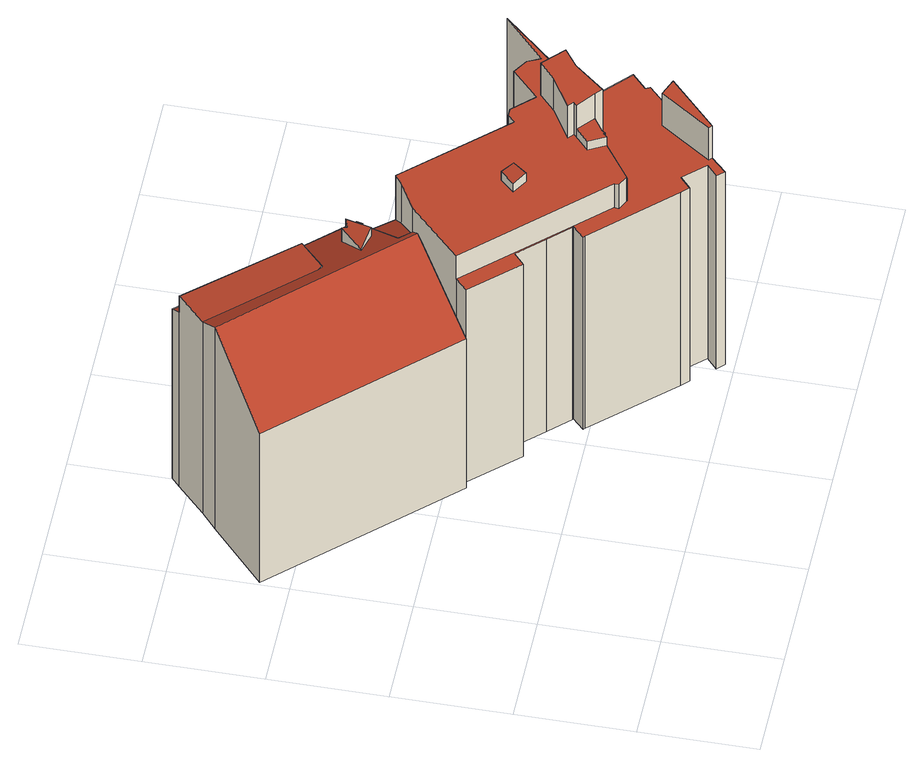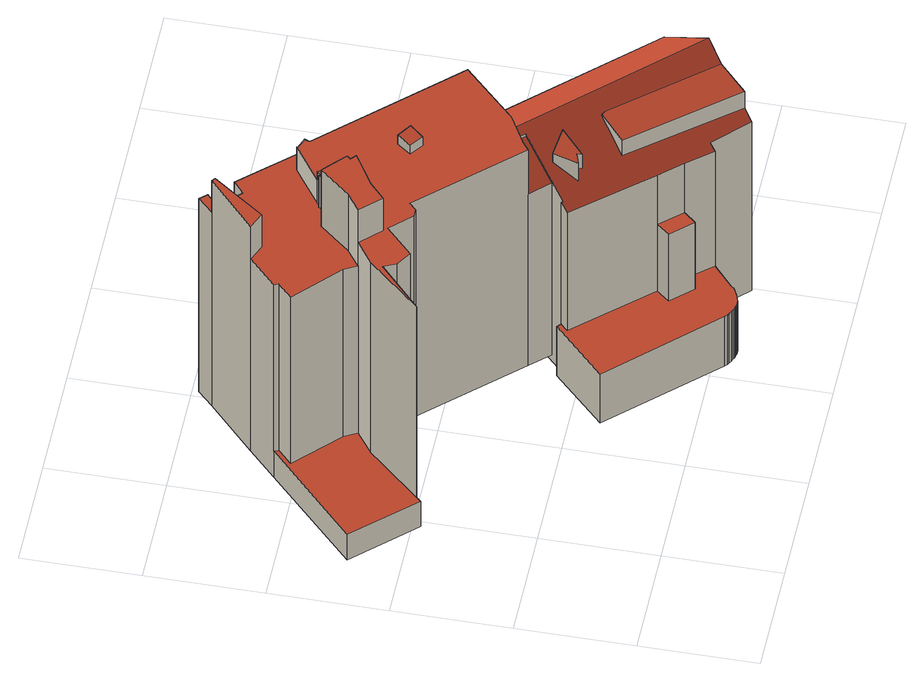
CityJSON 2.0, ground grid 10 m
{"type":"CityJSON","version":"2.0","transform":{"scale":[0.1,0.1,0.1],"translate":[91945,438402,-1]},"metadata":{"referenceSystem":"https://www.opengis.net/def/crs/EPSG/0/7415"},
"CityObjects":{
"building1":{"type":"Building","attributes":{"b3_bag_bag_overlap":0,"b3_dak_type":"slanted","b3_extrusie":"standard","b3_h_dak_50p":19.99,"b3_h_dak_70p":21.44,"b3_h_dak_max":22.58,"b3_h_dak_min":4.97,"b3_h_maaiveld":-0.714,"b3_h_nok":22.6,"b3_is_glas_dak":false,"b3_kas_warenhuis":false,"b3_mutatie_ahn3_ahn4":false,"b3_mutatie_ahn4_ahn5":false,"b3_n_nok":2,"b3_n_vlakken":12,"b3_rmse_lod12":7.02,"b3_rmse_lod13":1.8,"b3_rmse_lod22":0.418,"b3_t_run":134,"b3_val3dity_lod12":"[]","b3_val3dity_lod13":"[]","b3_val3dity_lod22":"[]","b3_volume_lod12":7271.58,"b3_volume_lod13":6117.32,"b3_volume_lod22":5792.66,"geconstateerd":false,"oorspronkelijkbouwjaar":1947,"status":"Pand in gebruik","b3_opp_grond":328.37,"b3_opp_dak_plat":118.94,"b3_opp_dak_schuin":295.54,"b3_opp_scheidingsmuur":540.59,"b3_opp_buitenmuur":858.41},"children":["building1-1"]},
"building1-1":{"type":"BuildingPart","parents":["building1"],"geometry":[{"type":"Solid","lod":"2.2","boundaries":[[[[0,1,2,3,4,5,6,7,8,9,10,11,12,13,14,15,16,17,18,19,20,21,22,23,24,25,26,27,28,29,30,31]],[[32,26,25,33]],[[34,27,26,32]],[[33,25,24,35]],[[36,28,27,34]],[[37,29,28,36]],[[38,17,16,39]],[[40,22,21,41]],[[35,24,23,42]],[[41,21,20,43]],[[42,23,22,40]],[[44,15,14,45]],[[46,18,17,38]],[[47,19,18,46]],[[43,20,19,47]],[[39,16,15,44]],[[48,13,12,49]],[[45,14,13,48]],[[50,10,9,51]],[[52,53,54,55]],[[56,57,8,7,58]],[[59,6,5,60]],[[61,31,30,62]],[[63,61,64,65]],[[62,30,29,37]],[[58,7,6,59]],[[66,3,2,67]],[[67,2,1,68]],[[69,70,57,56]],[[71,72,73,74,75]],[[76,77,73,72]],[[49,12,11,74]],[[78,0,31,61,63]],[[79,80,81,82]],[[65,64,80,79,83]],[[60,5,4,84]],[[84,4,3,66]],[[51,9,8,57]],[[85,86,53,52]],[[87,88,86,85]],[[89,90,88,87]],[[55,54,90,89]],[[82,81,77,76]],[[91,92,70,69]],[[92,91,93]],[[75,74,11,10,50]],[[83,79,72,71]],[[68,1,0,78]],[[84,66,94,59,60]],[[55,89,87,85,52]],[[77,81,80,64,61,62,37,36,34,32,33,35,42,40,41,43,47,46,38,39,44,45,48,49,74,73]],[[93,91,69,56,58]],[[72,79,82,76]],[[68,78,63,65,83,71,75,50,51,57,70,92,93,58,59,94,66,67],[90,54,53,86,88]]]],"semantics":{"surfaces":[{"type":"GroundSurface"},{"type":"WallSurface","on_footprint_edge":true},{"type":"WallSurface","on_footprint_edge":false},{"type":"RoofSurface","b3_h_dak_min":16.5,"b3_hellingshoek":41.29,"b3_h_dak_max":22.9,"b3_h_dak_70p":20.96,"b3_h_dak_50p":19.69,"b3_azimut":226.6},{"type":"RoofSurface","b3_h_dak_min":21.63,"b3_azimut":21.76,"b3_h_dak_max":21.75,"b3_h_dak_50p":21.7,"b3_h_dak_70p":21.72,"b3_hellingshoek":2.82},{"type":"RoofSurface","b3_h_dak_70p":5.02,"b3_h_dak_50p":5,"b3_hellingshoek":0.839,"b3_h_dak_max":18.95,"b3_h_dak_min":4.93,"b3_azimut":66.4},{"type":"RoofSurface","b3_h_dak_70p":21.53,"b3_h_dak_50p":21.48,"b3_h_dak_min":21.3,"b3_h_dak_max":21.67,"b3_azimut":21.76,"b3_hellingshoek":2.82},{"type":"RoofSurface","b3_h_dak_min":12.68,"b3_hellingshoek":0.278,"b3_h_dak_70p":12.69,"b3_h_dak_50p":12.69,"b3_azimut":182.09,"b3_h_dak_max":18.26},{"type":"RoofSurface","b3_hellingshoek":30.43,"b3_h_dak_max":22.9,"b3_azimut":46.39,"b3_h_dak_50p":21.31,"b3_h_dak_min":18.24,"b3_h_dak_70p":21.72}],"values":[[0,1,1,1,1,1,1,1,1,1,1,1,1,1,1,1,1,1,1,2,1,1,1,2,1,1,1,1,2,2,2,1,1,2,2,1,1,1,2,2,2,2,2,2,2,1,2,1,3,4,5,6,7,8]]}}]},
"building2":{"type":"Building","attributes":{"b3_bag_bag_overlap":0,"b3_dak_type":"slanted","b3_extrusie":"standard","b3_h_dak_50p":24.9,"b3_h_dak_70p":24.93,"b3_h_dak_max":28.67,"b3_h_dak_min":2.92,"b3_h_maaiveld":-0.019,"b3_is_glas_dak":false,"b3_kas_warenhuis":false,"b3_mutatie_ahn3_ahn4":false,"b3_mutatie_ahn4_ahn5":false,"b3_n_nok":0,"b3_n_vlakken":12,"b3_rmse_lod12":7.64,"b3_rmse_lod13":1.43,"b3_rmse_lod22":0.28,"b3_t_run":160,"b3_val3dity_lod12":"[]","b3_val3dity_lod13":"[]","b3_val3dity_lod22":"[]","b3_volume_lod12":9019.27,"b3_volume_lod13":7695.78,"b3_volume_lod22":7422.56,"geconstateerd":false,"oorspronkelijkbouwjaar":1985,"status":"Pand in gebruik","b3_opp_grond":361.57,"b3_opp_dak_plat":384.52,"b3_opp_dak_schuin":8.09,"b3_opp_scheidingsmuur":561.29,"b3_opp_buitenmuur":1954.75},"children":["building2-1"]},
"building2-1":{"type":"BuildingPart","parents":["building2"],"geometry":[{"type":"Solid","lod":"2.2","boundaries":[[[[95,96,97,98,99,100,101,102,103,104,105,106,107,108,109,110,111,112,113,114,115,116,117,118,119,120,121,122,123,124,125,126]],[[127,128,108,107,129,130]],[[131,110,109,132]],[[132,109,108,128]],[[133,105,104,134]],[[135,106,105,133]],[[136,96,95,137]],[[138,114,113,139]],[[140,116,115,141]],[[142,103,102,143]],[[144,101,100,145]],[[143,102,101,144]],[[145,100,99,146]],[[147,97,96,136]],[[148,98,97,147]],[[149,121,120,150]],[[151,152,153,154]],[[154,153,155,156]],[[137,95,126,157]],[[157,126,125,158]],[[158,125,124,159]],[[141,115,114,138]],[[160,117,116,140]],[[161,111,110,131]],[[162,163,164,165]],[[166,167,168,169]],[[170,171,128,127]],[[129,107,106,135]],[[172,161,171,170]],[[173,174,175,176]],[[174,177,178,179,180]],[[181,182,183,184]],[[165,164,185,186]],[[187,188,189,190]],[[190,189,191,182,181]],[[156,155,191,189]],[[192,193,194,195]],[[196,197,193,192]],[[146,99,98,148]],[[195,194,198,199]],[[200,201,197,196]],[[202,203,167,166]],[[204,123,122,203,202]],[[205,206,199,207]],[[207,199,198,152,151]],[[208,209,119,118,210]],[[180,179,209,208]],[[188,211,206,205]],[[176,175,212,213]],[[213,212,214,215]],[[216,217,178,177]],[[184,183,177,174,173]],[[203,122,121,149]],[[169,168,217,216]],[[210,118,117,160]],[[150,120,119,209]],[[218,219,220,221]],[[221,220,159,222]],[[223,204,219,218]],[[222,159,124,123,204,223]],[[224,225,163,162]],[[215,214,226,227]],[[227,226,211,188,187]],[[228,112,111,161,172]],[[139,113,112,228]],[[134,104,103,142]],[[130,129,201,200]],[[186,185,225,224]],[[171,161,131,132,128]],[[188,205,207,151,154,156,189]],[[150,209,179,178,217,168,167,203,149]],[[222,223,218,221]],[[227,187,190,181,184,173,176,213,215]],[[201,129,135,133,134,142,143,144,145,146,148,147,136,137,157,158,159,220,219,204,202,166,169,216,177,183,182,191,155,153,152,198,194,193,197]],[[130,200,196,192,195,199,206,211,226,214,212,175,174,180,208,210,160,140,141,138,139,228,172,170,127],[164,163,225,185]],[[186,224,162,165]]]],"semantics":{"surfaces":[{"type":"GroundSurface"},{"type":"WallSurface","on_footprint_edge":true},{"type":"WallSurface","on_footprint_edge":false},{"type":"RoofSurface","b3_azimut":51.85,"b3_hellingshoek":28.94,"b3_h_dak_50p":20.85,"b3_h_dak_max":24.91,"b3_h_dak_min":19.81,"b3_h_dak_70p":21.28},{"type":"RoofSurface","b3_azimut":270.57,"b3_hellingshoek":0.489,"b3_h_dak_50p":25.9,"b3_h_dak_70p":25.9,"b3_h_dak_max":28.66,"b3_h_dak_min":25.89},{"type":"RoofSurface","b3_h_dak_min":2.92,"b3_h_dak_max":24.9,"b3_h_dak_70p":2.95,"b3_h_dak_50p":2.94,"b3_azimut":303.66,"b3_hellingshoek":0.251},{"type":"RoofSurface","b3_h_dak_70p":25.93,"b3_hellingshoek":1.07,"b3_h_dak_min":25.9,"b3_h_dak_50p":25.92,"b3_h_dak_max":25.95,"b3_azimut":337.71},{"type":"RoofSurface","b3_hellingshoek":1.02,"b3_h_dak_50p":28.65,"b3_h_dak_70p":28.66,"b3_azimut":322.58,"b3_h_dak_max":28.68,"b3_h_dak_min":28.62},{"type":"RoofSurface","b3_h_dak_50p":22.23,"b3_azimut":20.98,"b3_h_dak_max":28.68,"b3_hellingshoek":0.507,"b3_h_dak_70p":22.25,"b3_h_dak_min":22.17},{"type":"RoofSurface","b3_hellingshoek":0.231,"b3_h_dak_max":28.67,"b3_azimut":39.81,"b3_h_dak_70p":24.93,"b3_h_dak_min":24.87,"b3_h_dak_50p":24.92},{"type":"RoofSurface","b3_azimut":288.25,"b3_hellingshoek":1.23,"b3_h_dak_70p":25.87,"b3_h_dak_50p":25.86,"b3_h_dak_max":25.88,"b3_h_dak_min":25.85}],"values":[[0,1,1,1,1,1,1,1,1,1,1,1,1,1,1,1,2,2,1,1,1,1,1,1,2,2,2,1,2,2,2,2,2,2,2,2,2,2,1,2,2,2,1,2,2,1,2,2,2,2,2,2,1,2,1,1,2,2,2,1,2,2,2,1,1,1,2,2,3,4,5,6,7,8,9,10]]}}]}
},
"vertices":[
[219,285,3],[181,248,3],[190,238,3],[185,233,3],[136,184,3],[3,325,3],[54,371,3],[69,384,3],[94,408,3],[102,415,3],[130,387,3],[135,392,3],[154,409,3],[155,411,3],[157,412,3],[159,413,3],[161,414,3],[163,415,3],[167,416,3],[169,417,3],[171,417,3],[173,417,3],[175,416,3],[177,416,3],[179,415,3],[181,414,3],[183,413,3],[185,412,3],[187,410,3],[267,325,3],[223,281,3],[220,284,3],[183,413,60],[181,414,60],[185,412,60],[179,415,60],[187,410,60],[267,325,59],[163,415,60],[161,414,60],[175,416,60],[173,417,60],[177,416,60],[171,417,60],[159,413,60],[157,412,60],[167,416,60],[169,417,60],[155,411,60],[154,409,60],[130,387,197],[102,415,198],[167,275,228],[167,275,227],[193,272,217],[193,272,227],[94,408,223],[94,408,204],[69,384,224],[54,371,236],[3,325,175],[220,284,60],[223,281,60],[220,284,201],[226,290,60],[226,290,196],[185,233,236],[190,238,232],[181,248,232],[167,323,225],[167,323,208],[153,371,194],[153,371,137],[153,371,61],[135,392,61],[135,392,193],[162,381,137],[162,381,60],[219,285,201],[170,352,137],[170,352,60],[179,363,60],[179,363,137],[170,352,194],[136,184,175],[189,295,226],[189,295,210],[190,291,227],[190,291,211],[199,294,226],[199,294,206],[144,302,227],[144,302,226],[140,304,227],[148,272,236],
[305,22,10],[288,40,10],[278,31,10],[272,37,10],[211,103,10],[210,104,10],[220,114,10],[219,114,10],[202,132,10],[182,154,10],[172,145,10],[136,184,10],[146,194,10],[190,238,10],[181,248,10],[208,274,10],[223,258,10],[298,177,10],[304,183,10],[311,183,10],[328,165,10],[352,188,10],[365,180,10],[370,169,10],[408,204,10],[412,208,10],[459,158,10],[381,83,10],[357,60,10],[314,20,10],[301,7,10],[295,13,10],[190,238,259],[190,238,229],[146,194,232],[146,194,259],[208,274,209],[181,248,230],[172,145,232],[182,154,232],[136,184,232],[288,40,233],[305,22,233],[311,183,259],[304,183,259],[352,188,259],[328,165,259],[202,132,232],[219,114,232],[220,114,232],[210,104,232],[211,103,232],[278,31,233],[272,37,233],[459,158,40],[412,208,39],[290,103,269],[290,103,232],[291,102,232],[291,102,269],[293,105,232],[293,105,269],[295,13,233],[301,7,233],[314,20,233],[365,180,259],[223,258,208],[245,167,269],[245,167,259],[234,175,259],[234,175,269],[379,87,232],[379,87,39],[392,99,40],[392,99,232],[215,252,259],[215,252,213],[223,258,259],[348,145,297],[348,145,259],[331,162,259],[331,162,296],[348,145,232],[348,145,39],[367,159,39],[367,159,259],[311,108,297],[311,108,232],[333,134,232],[333,134,297],[223,163,259],[223,163,268],[291,125,296],[291,125,269],[305,113,269],[305,113,297],[305,113,232],[255,78,259],[255,78,232],[255,77,233],[255,77,259],[246,82,260],[246,82,232],[287,100,232],[287,100,259],[247,86,259],[247,86,232],[381,83,232],[381,83,40],[357,60,232],[279,114,269],[279,114,259],[287,100,269],[408,204,259],[408,204,39],[370,169,259],[291,125,259],[317,149,259],[317,149,296],[289,132,259],[289,132,296],[354,134,232],[354,134,39],[342,66,269],[342,66,232],[311,22,233],[311,22,270],[314,20,270],[357,60,269],[236,155,269],[236,155,259],[294,128,259],[294,128,296],[298,177,259]
]}
